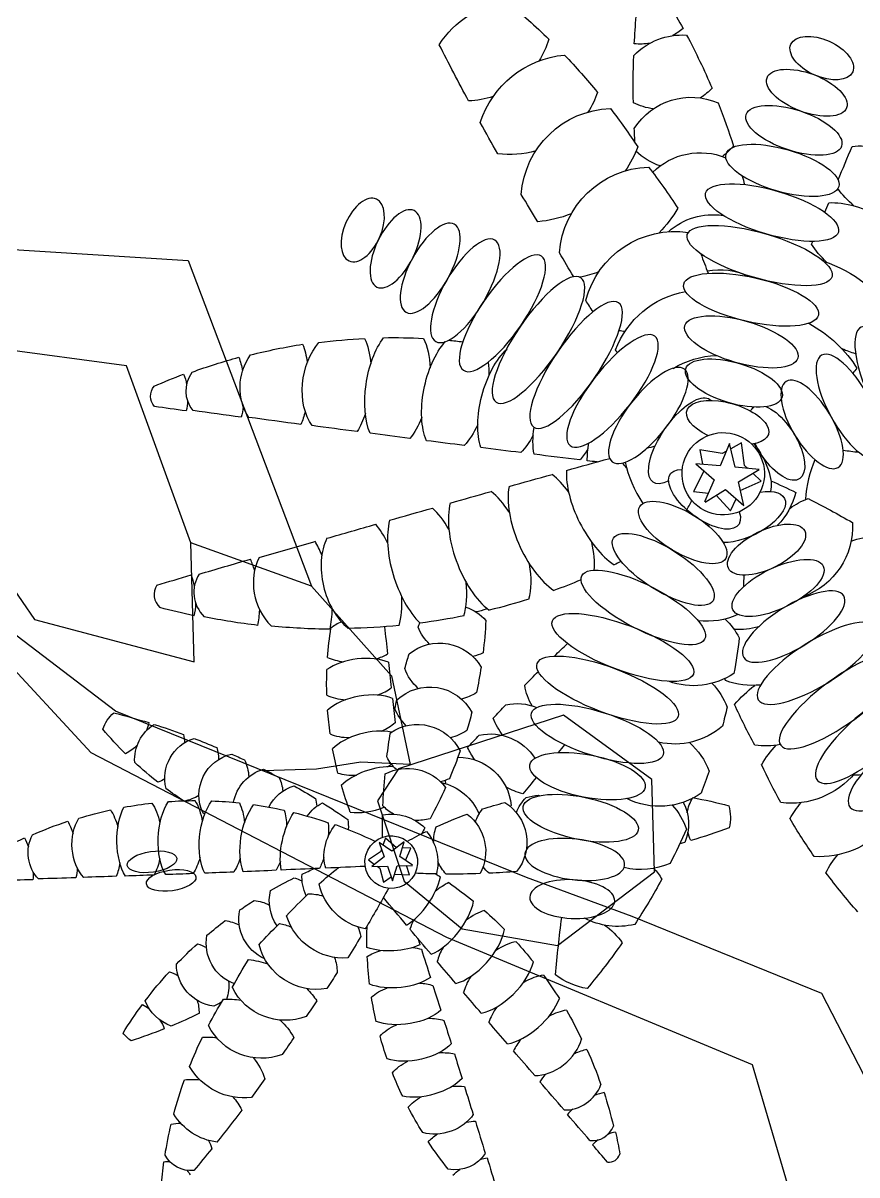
# Model space of a CAD drawing. Header units: millimetres. Extents: x -343543 to 400519, y -115663 to 104219.
# Drawn here: x -239427.7 to -239074.8, y 862.8 to 1350.8 of the extents above; entities that cross this region are included whole.
import ezdxf

# ---------------------------------------------------------------- set-up
doc = ezdxf.new("R2010")
doc.units = ezdxf.units.MM
doc.layers.get('0').update_dxf_attribs({"color": 231, "lineweight": 0})
doc.layers.add('A-PATT', color=252, linetype='Continuous', lineweight=9)
doc.layers.add('A-SYMBOLS', color=10, linetype='Continuous', lineweight=13)
doc.layers.add('XREF MAT BANG NOI THAT$0$FF-Plants', color=8, linetype='Continuous')

# ---------------------------------------------------------------- blocks, each defined once
blk = doc.blocks.new('XREF MAT BANG NOI THAT$0$YLD.Studio-03-186')
at = {"layer": 'XREF MAT BANG NOI THAT$0$FF-Plants', "color": 8}
for p, q in [((-35.99, 394.04), (62.39, 387.82)), ((62.39, 387.82), (114.56, 249.86)), ((36.17, 343.21), (-27.36, 351.8)), ((63.46, 268.22), (36.17, 343.21)), ((-65.55, 326.74), (-2.66, 235.77)), ((21.24, 179.31), (-68.72, 276.57)), ((64.85, 217.77), (63.46, 268.22)), ((114.56, 249.86), (63.46, 268.22)), ((114.56, 249.86), (148.37, 211.86)), ((31.5, 196.98), (-33.98, 246.9)), ((-2.66, 235.77), (64.85, 217.77)), ((148.37, 211.86), (156.28, 174.3)), ((205.52, 126.46), (31.5, 196.98)), ((221.27, 195.27), (151.4, 172.55)), ((258.62, 168.03), (221.27, 195.27)), ((171.89, 101.11), (21.24, 179.31)), ((116.68, 172.32), (94.01, 171.69)), ((135.39, 175.25), (116.68, 172.32)), ((156.28, 174.3), (135.39, 175.25)), ((151.4, 172.55), (142.54, 158.89)), ((259.7, 128.86), (258.62, 168.03)), ((142.54, 158.89), (153.77, 124.89)), ((218.66, 97.69), (259.7, 128.86)), ((153.77, 124.89), (178.25, 104.69)), ((250.24, 109.9), (205.52, 126.46)), ((330.55, 77.35), (250.24, 109.9)), ((178.25, 104.69), (218.66, 97.69)), ((301.19, 47.16), (171.89, 101.11)), ((355.02, 30.02), (330.55, 77.35)), ((331.31, -55.48), (301.19, 47.16))]:
    blk.add_line(p, q, dxfattribs=at)
blk = doc.blocks.new('XREF MAT BANG NOI THAT$0$YLD.Studio-03-28')
at = {"layer": 'XREF MAT BANG NOI THAT$0$FF-Plants', "color": 8}
for p, q in [((-30.1, 213.92), (-32.2, 220.17)), ((-32.2, 220.17), (-26.83, 216.35)), ((-29.06, 218.92), (-24.42, 222.98)), ((-26.83, 216.35), (-21.54, 220.27)), ((-24.42, 222.98), (-23, 219.19)), ((-21.54, 220.27), (-23.52, 213.99)), ((-35.01, 218.66), (-31.74, 218.8)), ((-32.59, 213), (-35.01, 218.66)), ((-30.36, 218.86), (-29.06, 218.92)), ((-22.39, 217.56), (-22.33, 217.39)), ((-22.33, 217.39), (-17.04, 214.24)), ((-35.39, 210), (-30.1, 213.92)), ((-28.81, 210.07), (-35.39, 210)), ((-34.16, 207.04), (-33.37, 210.02)), ((-32.89, 211.86), (-32.59, 213)), ((-26.71, 203.82), (-28.81, 210.07)), ((-24.74, 210.11), (-26.71, 203.82)), ((-18.26, 210.09), (-24.74, 210.11)), ((-23.52, 213.99), (-18.15, 210.17)), ((-21.79, 210.1), (-22.86, 204.47)), ((-17.04, 214.24), (-20.26, 211.67)), ((-28.05, 207.8), (-34.16, 207.04)), ((-22.86, 204.47), (-25.89, 206.42)), ((-9.06, 2.82), (-8.03, 12.37)), ((-8.03, 12.37), (-2.3, 9.48)), ((-3.47, 3.35), (-1.55, 13.44)), ((-1.36, 13.34), (2.83, 4.15)), ((0.92, 8.33), (9.61, 10.47)), ((9.61, 10.47), (8.81, 4.91)), ((2.83, 4.15), (13.02, 5.44)), ((13.02, 5.44), (5.54, -1.6)), ((-15.62, -3.78), (-11.18, 0.69)), ((-13.66, 2.06), (-3.47, 3.35)), ((-4.66, -2.89), (-13.66, 2.06)), ((-9.27, 2.61), (-9.06, 2.82)), ((8.25, 0.95), (13.32, -7.22)), ((-6.85, -7.71), (-15.62, -3.78)), ((-6.58, -12.98), (-4.66, -2.89)), ((5.54, -1.6), (9.92, -10.89)), ((-5.92, -9.53), (-6.85, -7.71)), ((0.91, -5.95), (-6.58, -12.98)), ((3.84, -8.87), (-2.6, -15.99)), ((9.92, -10.89), (0.91, -5.95)), ((5.65, -8.55), (3.84, -8.87)), ((13.32, -7.22), (8.57, -8.04)), ((-2.6, -15.99), (-4.94, -11.44))]:
    blk.add_line(p, q, dxfattribs=at)
for centre, major_axis, ratio, start_param, end_param in [((126.93, 295.28), (154.05, 93.06), 1, 2.093129, 2.150944), ((-30.78, 359.39), (11.92, 3.92), 1, 0.563286, 1.731811), ((-28.13, 380.65), (7.38, 7.38), 1, 3.163446, 3.394357), ((-28.13, 380.65), (7.38, 7.38), 1, 4.211477, 4.434646), ((126.93, 295.28), (179.26, 16.06), 1, 2.620889, 2.695191), ((-720.71, 297.44), (-27.98, 701.02), 1, -1.525383, -1.508416), ((-32.66, 330.92), (24.34, 7.22), 1, 0.822084, 1.709786), ((-31.22, 367.37), (9.85, 9.85), 1, 3.076455, 3.363905), ((-31.22, 367.37), (9.85, 9.85), 1, 4.411154, 4.681391), ((126.93, 295.28), (161.17, 80.1), 1, 2.34786, 2.432422), ((-720.71, 297.44), (216.65, 667.29), 1, -1.201138, -1.176629), ((97.05, 330.83), (176.44, 17.96), 1, 3.00218, 3.084607), ((-74.88, 320.05), (12.94, 12.94), 1, 0.82062, 1.078808), ((-251.37, 199.89), (-213.13, 68.28), 1, 4.051837, 4.11859), ((-37.22, 309.64), (25.59, 7.36), 1, 0.581757, 1.74589), ((-31.83, 357.06), (23.56, 1.4), 1, 3.924663, 4.201909), ((126.93, 295.28), (107.29, 144.5), 1, 1.995112, 2.070246), ((-31.83, 357.06), (22.43, 7.35), 1, 4.620625, 4.910204), ((-720.71, 297.44), (-15.94, 701.4), 1, -1.561174, -1.547304), ((-77.5, 341.06), (12.94, 12.94), 1, 3.782735, 3.970709), ((-69.5, 305.96), (17.74, 4.46), 1, 1.070558, 1.93711), ((-77.5, 341.06), (12.94, 12.94), 1, 4.331164, 4.559334), ((-251.37, 199.89), (198.1, 104.13), 1, 0.044622, 0.102098), ((97.05, 330.83), (174.08, 33.9), 1, 3.005163, 3.095157), ((-39.65, 292.82), (24.2, 6.68), 1, 0.349234, 1.81552), ((-35.33, 339.62), (17.75, 17.75), 1, 3.237126, 3.475194), ((-35.33, 339.62), (24.87, 3.43), 1, -1.440259, -1.02539), ((-3804.47, -4821.9), (-5351.81, 3318.39), 1, 4.647902, 4.650212), ((-73.48, 322.67), (12.94, 12.94), 1, 4.614517, 4.925034), ((126.93, 295.28), (127.26, 127.26), 1, 2.248166, 2.319436), ((-62.76, 290.25), (17.63, 4.89), 1, 0.843157, 2.259346), ((111.07, 162.3), (-108.1, 108.1), 1, -0.487515, -0.393227), ((64.36, 297.58), (-7.76, 9.92), 0.800189, 3.860592, 5.342894), ((78.73, 305.04), (-7.5, 12.73), 0.490947, 0.941091, 1.224771), ((-16.24, 381.09), (-165.27, 39.2), 1, 0.696456, 0.783287), ((-146.73, 290.5), (8.37, 11.22), 0.800189, 0.718999, 2.201301), ((-158.94, 303.71), (11.45, 11.76), 0.490947, -1.242361, -1.031338), ((-3803.62, -4822.84), (-5285.14, 3423.57), 1, 4.664988, 4.667502), ((-73.48, 322.67), (12.94, 12.94), 1, 3.653835, 3.878467), ((-251.37, 199.89), (-106.67, 196.75), 1, 4.695684, 4.712949), ((-720.71, 297.44), (4.17, 701.56), 1, -1.563026, -1.550692), ((64.36, 297.58), (-9.68, 14.44), 0.490947, 0.847911, 1.176828), ((-3507.5, 4685.01), (-3612.43, 4366.89), 1, 3.135264, 3.137574), ((97.05, 330.83), (-24.91, 175.59), 1, 1.600203, 1.670446), ((-69.5, 305.96), (18.03, 3.11), 1, -0.858259, -0.431968), ((-33.47, 327.58), (-31.96, 4.13), 1, 1.051212, 1.280295), ((-40.21, 273.86), (24.18, 6.74), 1, 0.34663, 1.812916), ((-33.47, 327.58), (30.91, 9.1), 1, 4.595233, 4.887164), ((110.16, 161.69), (-108.1, 108.1), 1, -0.371224, -0.289813), ((49.87, 288.97), (-9.31, 11.6), 0.671515, 3.780069, 5.510321), ((-158.94, 303.71), (11.45, 11.76), 0.490947, 4.082683, 4.366363), ((-146.73, 290.5), (12.65, 14.6), 0.490947, -1.176481, -0.937354), ((-57.01, 276.13), (17.51, 5.3), 1, 1.041301, 2.442574), ((126.37, 276.32), (160.28, 81.86), 1, 2.561375, 2.637785), ((110.16, 161.69), (140.84, 59.44), 1, 1.700812, 1.771763), ((36.77, 280.2), (-11.29, 13.22), 0.490947, 3.820292, 5.530953), ((49.87, 288.97), (-10.5, 13.85), 0.490947, 0.705769, 1.183947), ((-3508.52, 4684.49), (-3637.95, 4345.65), 1, 3.126715, 3.12923), ((78.73, 305.04), (-7.5, 12.73), 0.490947, 1.899231, 2.110255), ((-15.39, 380.15), (163.44, 46.24), 1, 3.430249, 3.524537), ((-133.26, 277.48), (9.71, 13.37), 0.671515, 0.638476, 2.368728), ((-3802.7, -4823.64), (3748.2, 5060.09), 1, 0.012815, 0.015), ((-69.5, 305.96), (12.94, 12.94), 1, 3.610658, 3.836879), ((-721.27, 278.48), (6.11, 701.55), 1, -1.559332, -1.54792), ((-133.26, 277.48), (11.78, 15.31), 0.490947, -1.152148, -0.795463), ((97.05, 330.83), (-125.41, 125.41), 1, 1.0565, 1.112329), ((-36.53, 255.61), (24.13, 6.93), 1, 0.525946, 2.02247), ((110.16, 161.69), (-135.48, 70.83), 1, -0.447445, -0.381296), ((24.2, 270.68), (-12.04, 12.54), 0.490947, 3.745574, 5.607066), ((36.77, 280.2), (-11.29, 13.22), 0.490947, 0.612122, 1.183947), ((-3509.43, 4683.88), (4426, 3539.76), 1, -1.56581, -1.563625), ((64.36, 297.58), (-9.68, 14.44), 0.490947, 1.965112, 2.204238), ((-146.73, 290.5), (12.65, 14.6), 0.490947, 3.989504, 4.318421), ((-120.03, 266.01), (10.87, 15.97), 0.490947, 0.678699, 2.38936), ((-110.5, 270.5), (-7.85, 7.1), 0.416275, 3.141593, 9.424778), ((-3802.7, -4823.64), (3746.64, 5061.25), 1, 0.009963, 0.011888), ((-99.39, 272.52), (-7.85, 7.1), 0.416275, 3.141593, 9.424778), ((-51.24, 259.94), (17.6, 4.98), 1, 1.11615, 2.491989), ((-34.83, 318.83), (38.3, 15.42), 1, 3.860214, 4.06393), ((-34.83, 318.83), (39.33, 12.58), 1, 4.615045, 4.778236), ((49.87, 288.97), (-10.5, 13.85), 0.490947, 1.989445, 2.346129), ((-120.03, 266.01), (10.87, 15.97), 0.490947, -1.152148, -0.707001), ((-62.76, 290.25), (18.23, 1.57), 1, 4.16472, 4.507719), ((125, 298.86), (169.97, 59.18), 1, 2.943454, 3.012207), ((-720.63, 285.06), (47.67, 699.96), 1, -1.530529, -1.51896), ((110.16, 161.69), (122.85, 90.99), 1, 1.683103, 1.75189), ((12.21, 260.44), (-12.75, 11.82), 0.490947, 3.756496, 5.600887), ((24.2, 270.68), (-12.04, 12.54), 0.490947, 0.587277, 1.183947), ((-3509.43, 4683.88), (-3727.07, 4269.46), 1, 3.100959, 3.102883), ((-14.47, 379.35), (-167.56, 27.83), 1, 0.84524, 0.926651), ((-106.15, 255.33), (9.92, 16.57), 0.490947, 0.603982, 2.465473), ((-3802.7, -4823.64), (-5699.58, 2677.37), 1, 4.521646, 4.52347), ((36.77, 280.2), (-11.29, 13.22), 0.490947, 1.989445, 2.434591), ((-133.26, 277.48), (11.78, 15.31), 0.490947, 3.847362, 4.32554), ((-106.15, 255.33), (9.92, 16.57), 0.490947, -1.152148, -0.692206), ((97.05, 330.83), (165.49, 63.78), 1, 3.144178, 3.184993), ((-34.53, 238.25), (24.11, 6.98), 1, 0.623023, 1.976347), ((-39.57, 280.44), (17.75, 17.75), 1, 4.607864, 4.865684), ((12.21, 260.44), (-12.75, 11.82), 0.490947, 0.644013, 1.183947), ((-3509.43, 4683.88), (4624.03, 3276.85), 1, -1.51289, -1.511066), ((1733.93, -5818.97), (6080.08, 1638.94), 1, 1.568463, 1.570774), ((1735.19, -5818.21), (6085.55, 1618.54), 1, 1.570168, 1.571709), ((-91.67, 245.47), (8.94, 17.12), 0.490947, 0.614903, 2.459294), ((-3802.7, -4823.64), (-5360.71, 3303.99), 1, 4.632097, 4.634029), ((-57.01, 276.13), (12.94, 12.94), 1, 3.443401, 3.816748), ((-44.88, 246.33), (17.75, 4.44), 1, 1.692739, 2.549569), ((-41.03, 285.06), (17.75, 17.75), 1, 3.51061, 3.720912), ((110.16, 161.69), (137.81, 66.16), 1, 1.97756, 2.055063), ((0.84, 249.53), (-13.41, 11.06), 0.490947, 3.843286, 5.522008), ((24.2, 270.68), (-12.04, 12.54), 0.490947, 1.989445, 2.449387), ((1732.81, -5819.56), (6080.13, 1638.78), 1, 1.570977, 1.573492), ((-0.63, 379.26), (142.85, 91.9), 1, -1.384301, -1.327735), ((-14.47, 379.35), (-155.63, 68.05), 1, 1.208042, 1.278992), ((-120.03, 266.01), (10.87, 15.97), 0.490947, 3.753714, 4.32554), ((-91.67, 245.47), (8.94, 17.12), 0.490947, -1.152148, -0.763559), ((127.6, 283.85), (176.15, 36.91), 1, 3.081133, 3.153915), ((-720.04, 286.02), (-701.55, 6.28), 1, 3.0954, 3.110587), ((-3509.43, 4683.88), (4666.78, 3215.67), 1, -1.502458, -1.500526), ((1731.66, -5819.98), (-1615.59, 6086.33), 1, 0.006845, 0.00903), ((-1.9, 378.5), (-165.87, 36.57), 1, 2.451966, 2.538798), ((-76.64, 236.47), (7.93, 17.61), 0.490947, 0.701694, 2.380415), ((-3802.7, -4823.64), (-5126.91, 3656.28), 1, 4.696406, 4.698617), ((97.05, 330.83), (166.05, 62.3), 1, 3.239772, 3.303996), ((110.16, 161.69), (152.65, 8.26), 1, 2.473403, 2.533368), ((-9.89, 237.97), (-14.03, 10.26), 0.490947, 3.98658, 5.391529), ((0.84, 249.53), (-13.41, 11.06), 0.490947, 0.772729, 1.183947), ((12.21, 260.44), (-12.75, 11.82), 0.490947, 1.989445, 2.378033), ((1731.66, -5819.98), (-1657.99, 6074.92), 1, 0.002676, 0.0046), ((-14.47, 379.35), (138.98, 97.66), 1, 3.437173, 3.503321), ((-106.15, 255.33), (9.92, 16.57), 0.490947, 3.728869, 4.32554), ((-76.64, 236.47), (7.93, 17.61), 0.490947, -1.152148, -0.911655), ((-39.12, 230.15), (17.91, 3.74), 1, 1.89308, 2.40635), ((-35.43, 264.12), (-23.07, 1.39), 1, 1.051839, 1.328745), ((-29.43, 220.51), (24.16, 6.83), 1, 0.898919, 2.050573), ((-35.43, 264.12), (-16.34, 16.34), 1, 2.931778, 3.115115), ((-3509.43, 4683.88), (-3616.54, 4363.48), 1, 3.118357, 3.120569), ((1731.66, -5819.98), (-1740.97, 6051.66), 1, -0.008287, -0.006463), ((-125.98, 228.84), (17.08, 4.94), 1, 2.204083, 3.274454), ((-114.8, 77.71), (161.68, 27.08), 1, 1.480864, 1.559591), ((-111.01, 228.25), (17.08, 4.93), 1, 2.024853, 3.533691), ((-141.91, 231.11), (12.57, 12.57), 1, 5.915152, 6.098959), ((-114.8, 77.71), (-163.94, 0.05), 1, 4.705661, 4.762338), ((-125.98, 228.84), (-12.57, 12.57), 1, 4.344355, 4.730658), ((-95.08, 225.98), (17.1, 4.88), 1, 1.825605, 3.619336), ((-114.8, 77.71), (-163.91, 2.86), 0.999998, 4.659635, 4.664546), ((-61.12, 228.36), (6.89, 18.04), 0.490947, 0.844988, 2.249936), ((-3802.7, -4823.64), (3939.99, 4912.23), 1, 0.037597, 0.040172), ((-51.24, 259.94), (12.94, 12.94), 1, 3.621671, 3.816748), ((97.05, 330.83), (-101.46, 145.46), 1, 1.503452, 1.53593), ((-720.04, 286.02), (616.83, 334.27), 1, -0.585206, -0.557024), ((1731.66, -5819.98), (6068.37, 1681.78), 1, 1.574905, 1.576837), ((-3.02, 377.92), (155.04, 69.38), 1, -1.435677, -1.341389), ((-141.91, 231.11), (17.04, 5.05), 1, 2.602097, 3.077178), ((-114.8, 77.71), (158.16, 43.13), 1, 1.492263, 1.578396), ((-160.74, 229.8), (12.57, 12.57), 1, 5.680202, 6.026293), ((-14.47, 379.35), (-169.58, 9.68), 1, 1.073324, 1.14211), ((-91.67, 245.47), (8.94, 17.12), 0.490947, 3.785606, 4.32554), ((127.6, 283.85), (-65.98, 167.44), 1, 1.44855, 1.508293), ((1731.66, -5819.98), (6040.95, 1777.78), 1, 1.561619, 1.56383), ((-3509.43, 4683.88), (4456.75, 3501), 0.999996, -1.568653, -1.568182), ((0.84, 249.53), (-13.41, 11.06), 0.490947, 1.989445, 2.229937), ((-79.67, 223.11), (17.07, 4.96), 1, 2.442404, 3.561484), ((-44.34, 218.17), (2.86, 15.19), 0.674119, 0.619056, 1.96912), ((-61.12, 228.36), (6.89, 18.04), 0.490947, -1.382632, -1.117508), ((-3801.92, -4824.15), (-5247.07, 3481.64), 1, 4.656891, 4.659536), ((1731.66, -5819.98), (-1741.86, 6051.4), 1, -0.000673, 0.001759), ((-4.16, 377.5), (162.71, 48.75), 1, -1.409424, -1.328013), ((-55.75, 518.68), (-309.33, 1.14), 1, 1.233335, 1.283195), ((-160.74, 229.8), (12.57, 12.57), 1, 5.066836, 5.260238), ((-14.47, 379.35), (161.01, 54.1), 1, 3.938294, 4.015798), ((-76.64, 236.47), (7.93, 17.61), 0.490947, 3.914322, 4.32554), ((-26.44, 214.07), (10.66, 3.34), 1, 2.51498, 8.798165), ((-55.75, 518.68), (304.85, 52.5), 1, 4.258408, 4.300752), ((-141.91, 231.11), (12.57, 12.57), 1, 4.691759, 4.895835), ((-64.79, 221.43), (17.1, 4.87), 1, 2.737371, 3.549404), ((-14.47, 379.35), (168.73, 19.57), 1, 4.249273, 4.338395), ((-61.12, 228.36), (6.89, 18.04), 0.490947, 4.093897, 4.421075), ((-4.16, 377.5), (166.05, 35.75), 1, -1.435097, -1.364146), ((-55.75, 518.68), (218.73, 218.73), 1, 3.701511, 3.734949), ((-125.98, 228.84), (-12.57, 12.57), 1, 3.037108, 3.325039), ((-111.01, 228.25), (17.18, 4.57), 1, -1.309181, -0.889153), ((-95.08, 225.98), (12.57, 12.57), 1, 4.474951, 4.815659), ((-49.05, 218.03), (12.57, 12.57), 1, 2.371043, 2.858653), ((-4.16, 377.5), (164.77, 41.25), 1, 4.707412, 4.773561), ((526.07, -46.66), (-534.41, 43.59), 1, -0.428061, -0.382463), ((59.69, 184.07), (29.02, 10.35), 1, 0.808688, 1.28377), ((-55.75, 518.68), (86.22, 297.08), 1, 3.254285, 3.273493), ((-55.75, 518.68), (-309.08, 12.59), 1, 1.49001, 1.514148), ((-55.75, 518.68), (72.56, 300.7), 1, 3.304557, 3.338343), ((-79.67, 223.11), (12.57, 12.57), 1, 4.633718, 4.82376), ((-13.69, 378.84), (130.31, 108.96), 1, 3.770987, 3.877921), ((-64.79, 221.43), (12.57, 12.57), 1, 4.751811, 4.987715), ((-194.26, -81.14), (-340.97, 43.28), 1, 4.265182, 4.291331), ((-4.16, 377.5), (164.53, 42.22), 1, 4.590669, 4.659456), ((-210.33, 182.27), (274.76, 72.47), 1, -0.238473, -0.152339), ((-55.75, 518.68), (303.42, 60.18), 1, 4.487866, 4.529554), ((35.51, 81.27), (131.95, 77.19), 1, 1.656346, 1.73385), ((168.91, 65.58), (175.84, 175.84), 1, 1.749512, 1.787497), ((-26.44, 214.07), (18.86, 5.87), 1, 4.670835, 5.646892), ((0.15, 186.04), (18.66, 6.47), 1, 1.463413, 1.78637), ((-4.16, 377.5), (-169.25, 14.4), 1, 1.633457, 1.647085), ((-194.26, -81.14), (332.46, 87.19), 1, 0.686963, 0.72865), ((-4.16, 377.5), (163.33, 46.63), 1, 4.450499, 4.528003), ((136.04, 286.66), (163.45, 80.39), 1, 3.162192, 3.211903), ((35.51, 81.27), (122.26, 91.78), 1, 1.654961, 1.723748), ((168.91, 65.58), (-248.62, 4.92), 1, -0.533723, -0.478886), ((-38.49, 176.4), (19.76, 4.77), 1, 1.257993, 1.538395), ((-26.44, 214.07), (19.57, 5.52), 1, 3.665974, 4.623303), ((-219.23, 208.35), (-2.52, 197.04), 1, 4.62716, 4.640944), ((0.15, 186.04), (19.73, 0.93), 1, 2.492605, 2.840702), ((-12.17, 199.02), (19.05, 5.22), 1, 4.498677, 5.919621), ((45.87, 184.29), (-15.39, 9.32), 0.456009, 4.712389, 10.995574), ((-38.49, 176.4), (14.37, 14.37), 1, 6.20659, 6.525099), ((136.04, 286.66), (161.48, 84.28), 1, 3.213448, 3.290852), ((12.76, 175.19), (13.97, 13.97), 1, 0.893491, 1.083533), ((-194.26, -81.14), (330.16, 95.54), 1, 0.616686, 0.650472), ((-219.23, 208.35), (194.06, 34.27), 1, -0.344998, -0.269905), ((0.15, 186.04), (19.09, 5.09), 1, 4.409152, 6.108959), ((51.18, 157.5), (29.51, 8.88), 1, 0.454219, 1.166567), ((62.91, 216.62), (29.87, 7.57), 1, 4.47824, 4.82433), ((35.51, 81.27), (-148.48, 36.37), 1, -0.491682, -0.425533), ((-31.6, 194.2), (19.44, 5.96), 1, 3.340978, 4.744634), ((37.36, 169.77), (-18.94, 9.66), 0.405439, 4.712389, 10.995574), ((-252.68, -71.77), (187.37, 187.37), 1, 0.403099, 0.459664), ((168.91, 65.58), (175.84, 175.84), 1, 1.886405, 1.928292), ((-43.03, 160.33), (19.47, 5.84), 1, 1.450716, 1.781814), ((-19.36, 195.28), (21.85, 5.76), 1, 4.079193, 5.036001), ((12.76, 175.19), (13.97, 13.97), 1, 2.10285, 2.425749), ((526.07, -46.66), (138.11, 518.1), 0.999988, 1.397662, 1.398225), ((-210.33, 182.27), (225.55, 172.84), 1, -0.746111, -0.667384), ((7404.17, 6422.59), (-6352.26, 7493.3), 1, 1.55729, 1.558831), ((-250.78, -73.07), (261.79, 41), 1, 0.939147, 1.025978), ((-219.23, 208.35), (83.86, 178.33), 1, -1.386044, -1.32182), ((-43.03, 160.33), (14.37, 14.37), 1, 6.051325, 6.246402), ((-9.04, 158.46), (15.97, 15.97), 1, 1.62073, 1.685999), ((136.04, 286.66), (-147, 107.56), 1, 1.299788, 1.35347), ((35.51, 81.27), (126.64, 85.63), 1, 1.922607, 1.993558), ((-38.49, 176.4), (19.63, 5.27), 1, 3.264132, 4.962173), ((-152.83, 119.29), (-39.14, 157.18), 0.999998, -1.523468, -1.519833), ((29.73, 153.87), (-23, 9.44), 0.362784, 4.712389, 10.995574), ((25.1, 162.9), (13.97, 13.97), 1, 2.141547, 2.531114), ((-4398.2, 3808.72), (-4372.42, 3605.73), 1, 3.130858, 3.132682), ((-49.93, 142.53), (20.08, 3.19), 1, 1.584425, 2.014209), ((-15.18, 180.12), (21.78, 6), 1, 3.848498, 5.329427), ((7406.07, 6421.3), (7719.22, 6075.73), 1, 3.166088, 3.168398), ((-249.22, -74.28), (240.39, 111.48), 1, 0.552036, 0.646324), ((35.51, 81.27), (152.83, 3.55), 1, 2.59867, 2.680081), ((168.91, 65.58), (-235.52, 79.79), 1, -0.059773, -0.044377), ((-49.93, 142.53), (19.63, 5.28), 1, 0.11264, 0.485987), ((-7.94, 123.66), (26.28, 26.28), 1, 1.152024, 1.315215), ((-7.94, 123.66), (35.75, 10.14), 1, 0.979264, 1.182981), ((-157.18, 139.15), (114.54, 114.54), 1, 5.565279, 5.620627), ((136.04, 286.66), (128.8, 128.8), 1, 3.129157, 3.158314), ((45.83, 132.09), (29.23, 9.76), 1, 0.24432, 0.891093), ((-4398.2, 3808.72), (3709.3, 4284.92), 1, -1.56033, -1.558406), ((-43.03, 160.33), (19.7, 5.03), 1, 3.119432, 4.947597), ((596.91, 254.59), (622.34, 106.69), 1, 3.129017, 3.14043), ((22.16, 137.48), (-22.9, 9.68), 0.362784, 4.712389, 10.995574), ((12.76, 175.19), (-13.97, 13.97), 1, 2.186059, 2.216859), ((59.69, 184.07), (-21.79, 21.79), 1, 2.605271, 2.789078), ((-55.34, 126.48), (19.56, 5.55), 1, 1.427415, 1.933279), ((-219.23, 208.35), (102.72, 168.17), 1, -1.36396, -1.323145), ((-9.38, 164.4), (21.7, 6.3), 1, 3.632054, 4.833195), ((-210.33, 182.27), (284.07, 6.79), 1, -0.199224, -0.142547), ((-247.88, -75.62), (-253.08, 78.52), 1, 4.325258, 4.406669), ((-4398.2, 3808.72), (-4350.72, 3631.89), 1, 3.131468, 3.133513), ((168.91, 65.58), (247.86, 20.07), 1, 2.745054, 2.77094), ((-7.93, 115.69), (27.09, 10.34), 1, 1.529921, 1.821852), ((7407.63, 6420.08), (8439.57, 5027.37), 1, 3.298149, 3.300663), ((-49.93, 142.53), (19.47, 5.84), 1, 3.143861, 4.874981), ((-55.34, 126.48), (18.96, 7.33), 1, 0.02821, 0.371208), ((599.04, 237.65), (446.48, 446.48), 1, 2.51248, 2.524814), ((52.57, 141.4), (18.84, 5.94), 1, -1.380608, -0.489438), ((-193.37, -80.66), (272.7, 209.21), 0.999999, 0.034329, 0.040727), ((-219.23, 208.35), (-196.25, 17.86), 1, 2.791531, 2.84736), ((15.6, 120.29), (-28.08, 8.27), 0.32034, 4.712389, 10.995574), ((-155.05, 122.21), (-53.34, 152.94), 1, 4.436484, 4.462597), ((37.32, 105.52), (29.5, 8.92), 1, 0.070833, 1.148318), ((51.18, 157.5), (29.65, 8.4), 1, 4.685359, 5.071661), ((83.87, 118.76), (13.97, 13.97), 1, 1.326609, 1.520011), ((-193.37, -80.66), (302.02, 164.06), 1, 0.133382, 0.183242), ((-61.07, 108.37), (19.97, 3.81), 1, 1.553919, 1.98021), ((-7.25, 147.46), (22.08, 4.8), 1, 3.700579, 4.290899), ((168.91, 65.58), (-241.25, 60.29), 1, 0.002879, 0.010825), ((-247.88, -75.62), (-252.5, 80.36), 1, 4.227807, 4.298758), ((-61.07, 108.37), (14.37, 14.37), 1, 6.040312, 6.266533), ((-4.62, 105.25), (21.36, 7.37), 1, 1.660238, 2.075107), ((83.87, 118.76), (19.39, 3.79), 1, 2.53236, 2.87845), ((65.77, 129.34), (19.56, 2.78), 1, -0.991297, -0.516216), ((-219.23, 208.35), (-195.85, 21.8), 1, 2.710852, 2.781096), ((599.04, 237.65), (-118.6, 620.18), 1, 1.568655, 1.58163), ((136.93, 287.13), (180.4, 25.21), 1, 4.162602, 4.248736), ((212.26, -123.41), (243.25, 68.4), 1, 1.548958, 1.633521), ((7408.97, 6418.74), (7972.1, 5739.9), 1, 3.214224, 3.216408), ((8.86, 102.44), (-31.05, 7.29), 0.300118, 4.712389, 10.995574), ((-210.33, 182.27), (200.93, 200.93), 1, 5.229534, 5.264231), ((161.54, 110.34), (32.81, 4.67), 1, 2.856985, 3.134232), ((-214.12, 102.47), (-7.06, 4.74), 0.874189, -0.631907, 0.605204), ((-4076.43, -7844.51), (-8058.88, 3635.95), 1, 4.682984, 4.684525), ((27.94, 80.03), (29.81, 7.8), 1, 0.004255, 0.944321), ((212.26, -123.41), (-178.67, 178.67), 1, -0.414961, -0.339827), ((101.85, 79.89), (36.02, 10.01), 1, -0.133882, 0.768981), ((-20.7, 230.29), (-231.06, 59.01), 1, 0.81374, 0.870305), ((-214.12, 102.47), (8.43, 12.11), 0.490947, -1.435337, -1.122828), ((-55.34, 126.48), (19.81, 4.54), 1, 4.229445, 4.734078), ((-69.85, 91.43), (14.37, 14.37), 1, 6.083489, 6.308121), ((-219.23, 208.35), (-162.14, 111.99), 0.999993, 3.177662, 3.179972), ((599.04, 237.65), (-135.55, 616.7), 1, 1.569186, 1.581315), ((45.83, 132.09), (29.57, 8.66), 1, 4.562886, 5.044669), ((138.4, 100.91), (24.92, 24.92), 1, 2.251134, 2.489202), ((-199.1, 89.05), (-3.96, 13.04), 0.959793, -0.027203, 1.298202), ((-4074.9, -7845.89), (4068.89, 7849.19), 1, 0.022593, 0.024903), ((-247.88, -75.62), (-247.49, 94.68), 1, 4.177625, 4.243774), ((212.26, -123.41), (237.46, 86.4), 1, 1.698623, 1.769893), ((80.27, 69.71), (33.9, 9.65), 1, -0.177157, 0.821616), ((-214.12, 102.47), (8.43, 12.11), 0.490947, 4.036545, 4.390012), ((-199.1, 89.05), (13.17, 18.92), 0.490947, -1.242361, -1.031338), ((7408.97, 6418.74), (7565.69, 6265.88), 1, 3.149351, 3.151275), ((4.15, 83.88), (-31.05, 7.29), 0.300118, 4.712389, 10.995574), ((-19.16, 228.9), (226.43, 74.85), 1, 3.449787, 3.536618), ((-179.16, 73.54), (9.02, 17.45), 0.800189, 0.718999, 2.201301), ((-4073.5, -7847), (4073.7, 7846.7), 1, 0.020515, 0.023029), ((-210.33, 182.27), (135.08, 249.99), 1, -1.44289, -1.413733), ((125.75, 89.41), (31.99, 31.99), 1, 2.292971, 2.522054), ((129.01, 62.6), (-7.23, 23.79), 0.362784, 1.570796326542845, 7.853981633722432), ((20.76, 55.09), (29.64, 8.42), 1, 0.111098, 1.050224), ((189.63, -137.44), (232.66, 98.59), 1, 1.646774, 1.723184), ((57.64, 55.67), (33.49, 10.99), 1, 0.477208, 0.781672), ((111.64, 56.42), (-7.72, 28.24), 0.32034, 1.570796326843089, 7.853981634022675), ((-157.53, 58.59), (10.38, 20.74), 0.671515, 0.638476, 2.368728), ((-179.16, 73.54), (14.17, 23.12), 0.490947, -1.176481, -0.937354), ((-4072.05, -7847.89), (4291.59, 7729.68), 1, 0.045968, 0.048152), ((-247.88, -75.62), (-225.55, 139.07), 1, 4.276146, 4.322723), ((37.32, 105.52), (29.7, 8.22), 1, 4.657908, 5.047475), ((93.51, 50.97), (-10.8, 30.01), 0.300118, 1.570796326502317, 7.853981633681903), ((-199.1, 89.05), (13.17, 18.92), 0.490947, 4.082683, 4.366363), ((7408.97, 6418.74), (-7814.55, 5952.61), 1, 1.353149, 1.354972), ((1.84, 65.02), (-29.08, 3.35), 0.32034, 4.712389, 10.995574), ((114.45, 84.22), (55.34, 17.26), 1, 2.954557, 3.158273), ((138.4, 100.91), (24.92, 24.92), 1, 3.208423, 3.306613), ((-17.77, 227.8), (219.55, 93.13), 1, 3.468642, 3.56293), ((-136.57, 45.73), (11.39, 24.61), 0.490947, 0.678699, 2.38936), ((-157.53, 58.59), (12.81, 23.9), 0.490947, -1.152148, -0.795463), ((-4072.05, -7847.89), (-8006.89, 3749.05), 1, 4.686888, 4.688812), ((214.95, -118.36), (178.67, 178.67), 1, 1.507122, 1.510757), ((39.13, 37.21), (32.6, 13.39), 1, 0.497671, 0.926523), ((76.05, 43.59), (-11.97, 26.71), 0.32034, 1.570796326202381, 7.853981633381967), ((-210.33, 182.27), (200.93, 200.93), 1, 5.025432, 5.079115), ((-136.57, 45.73), (11.39, 24.61), 0.490947, -1.152148, -0.707001), ((59.21, 36.19), (-10.29, 22.63), 0.362784, 1.570796326205139, 7.853981633384725), ((-179.16, 73.54), (14.17, 23.12), 0.490947, 3.989504, 4.318421), ((-114.89, 34.11), (9.94, 25.23), 0.490947, 0.603982, 2.420377), ((-4072.05, -7847.89), (4131.37, 7816.49), 1, 0.020191, 0.022015), ((7408.97, 6418.74), (7593.47, 6232.18), 1, 3.159148, 3.16108), ((-0.12, 46.92), (-24.85, 0.77), 0.362784, 4.712389, 10.995574), ((-247.88, -75.62), (-132.14, 229.68), 1, 4.701668, 4.714353), ((10.37, 29.18), (29.95, 7.23), 1, 0.306291, 0.866837), ((-114.89, 34.11), (9.94, 25.23), 0.490947, -1.152148, -0.692206), ((27.94, 80.03), (29.51, 8.85), 1, 4.597926, 4.920824), ((20.36, 21.41), (35.04, 3.76), 1, 0.611668, 0.904591), ((-16.31, 226.91), (208.22, 116.26), 1, 3.476887, 3.558298), ((-92.58, 23.77), (8.46, 25.76), 0.490947, 0.614903, 2.459294), ((-4072.05, -7847.89), (-7987.25, 3790.71), 1, 4.686738, 4.688669), ((44.58, 26.29), (-10.69, 18.38), 0.405439, 4.712389, 10.995574), ((-157.53, 58.59), (12.81, 23.9), 0.490947, 3.847362, 4.32554), ((-92.58, 23.77), (8.46, 25.76), 0.490947, -1.152148, -0.763559), ((-69.7, 14.75), (6.95, 26.21), 0.490947, 0.701694, 1.194978), ((-4072.05, -7847.89), (4134.36, 7814.91), 1, 0.014988, 0.0172), ((7408.97, 6418.74), (7542.37, 6293.93), 1, 3.153558, 3.155493), ((-2.03, 29.34), (-21.23, 1.07), 0.405439, 4.712389, 10.995574), ((-16.31, 226.91), (-238.48, 0.16), 1, 0.960407, 1.031357), ((-136.57, 45.73), (11.39, 24.61), 0.490947, 3.753714, 4.32554), ((31.44, 15.55), (-8.97, 15.6), 0.456009, 4.712389, 10.995574), ((-210.33, 182.27), (117.51, 258.72), 1, 4.57275, 4.590231), ((-98.24, -4.21), (-0.17, 31.89), 0.300118, 1.570796327715664, 7.85398163489525), ((-79.1, -4.35), (-0.17, 31.89), 0.300118, 1.570796327681729, 7.853981634861315), ((-60.17, -3.81), (-1.93, 29.21), 0.32034, 1.570796327460503, 7.853981634640089), ((-46.34, 7.07), (5.41, 26.57), 0.490947, 0.844988, 1.162328), ((-69.7, 14.75), (6.95, 26.21), 0.490947, -1.152148, -0.911655), ((-4072.05, -7847.89), (4020.43, 7874.12), 0.999995, -0.000358, 0.000114), ((-135.56, -4.21), (1.64, 24.81), 0.362784, 1.570796328117058, 7.853981635296644), ((-117.19, -5.07), (-0.24, 29.27), 0.32034, 1.570796327763428, 7.853981634943015), ((-114.89, 34.11), (9.94, 25.23), 0.490947, 4.089229, 4.32554), ((-41.75, -3.63), (-1.75, 24.8), 0.362784, 1.570796327655833, 7.853981634835419), ((-24.15, -2.6), (-0.19, 21.26), 0.405439, -0.638013, 3.222605), ((-2.21, 12.53), (17.97, 0.96), 0.456009, -0.597189, 3.712648), ((526.07, -46.66), (-533.78, 50.69), 1, -0.031866, -0.022297), ((16.7, 8.87), (-8.97, 15.6), 0.456009, 0.467456, 0.526537), ((16.7, 8.87), (-8.97, 15.6), 0.456009, 2.146873, 5.563258), ((29.85, 4.77), (30.46, 8.82), 1, -0.925589, 0.347124), ((20.36, 21.41), (-24.92, 24.92), 1, 3.981782, 4.006026), ((-169.96, -2.47), (2.51, 17.82), 0.456009, 1.570796329214219, 7.853981636393805), ((-153.2, -3.84), (1.96, 21.17), 0.405439, 1.570796328573082, 7.853981635752668), ((-16.31, 226.91), (-229.22, 65.8), 1, 1.354724, 1.380164), ((-1.68, -0.85), (16.8, 4.68), 1, 0.976365, 7.25955), ((-185.93, -1.32), (2.52, 14.11), 0.543524, 1.570796329850885, 7.853981637030471), ((7408.97, 6418.74), (7448.64, 6404.58), 0.999996, 3.142396, 3.142759), ((-1.68, -0.85), (30.78, 7.61), 1, -0.583658, -0.076766), ((59.57, 6.58), (31.6, 2.68), 1, 3.411523, 3.691925), ((-16.31, 226.91), (43.89, 234.41), 0.999817, 3.101661, 3.102023), ((-12.27, -19.93), (-17.13, 5.51), 0.456009, -1.202658, 3.956111), ((2.69, -9.62), (16.43, 7.35), 0.456009, 4.469975, 5.881978), ((81.71, 372.75), (125.7, 366.99), 1, 3.303209, 3.333224), ((85.3, 10.6), (29.74, 11), 1, 3.388901, 3.719999), ((9.82, -24.4), (16.43, 7.35), 0.456009, 3.676106, 8.112547), ((81.71, 372.75), (303.3, 241.85), 1, 3.916053, 3.97089), ((-30.7, -28.05), (37.63, 10.85), 1, 2.625319, 3.656142), ((347.71, -1031.03), (-421.87, 1009.88), 1, -0.006631, -0.005322), ((-19.42, -35.27), (-20.27, 6.41), 0.405439, 4.712389, 10.995574), ((349.46, -1031.24), (-463.71, 991.37), 1, -0.028589, -0.02333), ((-87.23, -62.66), (27.69, 27.69), 1, 0.325822, 0.38925), ((-8.86, -9.28), (37.91, 9.83), 1, 3.330519, 3.823619), ((17.85, -39.21), (19.27, 8.99), 0.405439, 1.57079632768765, 7.853981634867236), ((-54.01, -42.19), (37.73, 10.48), 1, 2.536003, 3.99264), ((9.82, -24.4), (16.43, 7.35), 0.456009, 2.859453, 3.117262), ((359.2, -1027.87), (-505.61, 970.67), 1, -0.046419, -0.035711), ((-144.74, -80.92), (62.14, 16.95), 1, 0.376175, 0.503716), ((-26.5, -51.49), (-23.66, 7.62), 0.362784, 4.712389, 10.995574), ((26.92, -54.35), (22.08, 11.43), 0.362784, 1.570796327497962, 7.853981634677549), ((146.28, 173.41), (125.19, 202.98), 1, 3.20818, 3.236102), ((-77.49, -59.29), (37.64, 10.78), 1, 2.340663, 3.806949), ((331.95, -1039.41), (-475.18, 985.92), 1, -0.016941, -0.004606), ((-158.04, -84.69), (48.67, 12.59), 1, 0.346459, 0.63839), ((-104.73, -70.83), (37.6, 10.95), 1, 2.336167, 3.802453), ((-33.09, -68.65), (-27.34, 10.47), 0.32034, 4.712389, 10.995574), ((37, -69.71), (24.92, 15.36), 0.32034, 1.570796327774609, 7.853981634954195), ((331.95, -1039.41), (-534.86, 954.86), 1, -0.047903, -0.034034), ((-173.89, -95.15), (38.14, 8.87), 1, 0.469374, 0.884243), ((-130.17, -78.33), (39.97, 11.33), 1, 2.586623, 3.750756), ((-220.45, 158.67), (243.63, 139.54), 1, -1.489547, -1.458183), ((-243.8, -91.45), (264.26, 19.49), 1, 0.009088, 0.019373), ((331.95, -1039.41), (-902.87, 618.6), 1, -0.48404, -0.459531), ((-200.9, -101.55), (36.26, 6.41), 1, 0.480209, 0.769788), ((-144.74, -80.92), (63.14, 12.72), 1, -0.23803, -0.034314), ((-50.58, -65.86), (27.48, 7.71), 1, 3.119645, 3.993323), ((-40.5, -86.16), (-30.37, 9.73), 0.300118, 4.712389, 10.995574), ((-35.41, -47.99), (27.47, 7.73), 1, 3.664996, 4.302342), ((0.63, -59.31), (30.07, 1.97), 0.490947, 4.416405, 5.391529), ((-0.76, -86.6), (30.13, 0.22), 0.490947, 0.96074, 1.183947), ((-163.3, -85.72), (38.08, 10.86), 1, 2.834025, 3.721727), ((-158.04, -84.69), (49.34, 9.64), 1, -0.410561, -0.181478), ((-189.38, 175.29), (267.12, 86.45), 1, -1.561478, -1.485068), ((-69.77, -84.57), (27.63, 7.13), 1, 3.083987, 4.256555), ((-46.34, -104.18), (-27.9, 8.85), 0.32034, 4.712389, 10.995574), ((-173.89, -95.15), (37.89, 9.89), 1, -0.514776, -0.276708), ((-216.63, 163.75), (274.39, 59.47), 1, -1.461924, -1.390655), ((164.81, -310.51), (246.87, 246.87), 1, 1.695842, 1.713107), ((-103.93, -121.7), (26.46, 10.7), 1, 0.929655, 1.355947), ((-0.76, -86.6), (30.13, 0.22), 0.490947, 4.156103, 5.522008), ((-200.9, -101.55), (36.6, 4.02), 1, -0.407081, -0.129834), ((-86.05, -101.92), (27.29, 8.36), 1, 2.817212, 4.233401), ((9598.21, -2076.1), (2025.09, 9612.52), 0.999996, 1.576143, 1.576274), ((-3.74, -113.76), (-30.09, 1.53), 0.490947, -1.152148, -0.763559), ((-216.63, 163.75), (273.46, 63.61), 1, 4.699825, 4.77496), ((164.81, -310.51), (347.81, 30.31), 1, 2.442768, 2.500244), ((-125.03, -138.22), (28.31, 3.58), 1, 0.992036, 1.302554), ((-52.66, -121.47), (-23.66, 7.62), 0.362784, 4.712389, 10.995574), ((-103.93, -121.7), (27.93, 5.85), 1, -0.092452, 0.13377), ((-247.58, 98.25), (-195.64, 195.64), 1, 3.074822, 3.088233), ((-216.63, 163.75), (248.92, 129.86), 1, 4.329382, 4.413944), ((9598.21, -2076.1), (1960.63, 9625.89), 0.999995, 1.570929, 1.571374), ((-247.58, 98.25), (258.06, 99.76), 1, -1.338969, -1.268726), ((-3.74, -113.76), (-30.09, 1.53), 0.490947, 0.614903, 2.459294), ((-103.93, -121.7), (27.45, 7.81), 1, 3.041096, 3.907647), ((-8.3, -140.7), (-29.95, 3.28), 0.490947, -1.152148, -0.762871), ((164.81, -310.51), (335.81, 95.52), 1, 2.324239, 2.390992), ((-148.49, -155.88), (20.18, 20.18), 1, 0.049122, 0.277291), ((-125.03, -138.22), (27.47, 7.75), 1, -0.117756, 0.106875), ((-58.11, -138.26), (-20.48, 5.72), 0.405439, 4.712389, 10.995574), ((9598.21, -2076.1), (-9657.65, 1797.41), 1, -0.015287, -0.01372), ((-247.58, 98.25), (268.25, 67.73), 1, -1.331889, -1.241895), ((-148.49, -155.88), (20.18, 20.18), 1, 5.783878, 5.971852), ((-62.44, -154.51), (-17.52, 4.12), 0.456009, 4.712389, 10.995574), ((-8.3, -140.7), (-29.95, 3.28), 0.490947, 0.603982, 2.465473), ((-247.58, 98.25), (262.76, 86.63), 1, -1.496933, -1.414506), ((-65.4, -170.23), (-14.12, 2.44), 0.543524, 4.712389, 10.995574)]:
    blk.add_ellipse(centre, major_axis=major_axis, ratio=ratio, start_param=start_param, end_param=end_param, dxfattribs=at)
at = {"layer": 'XREF MAT BANG NOI THAT$0$FF-Plants', "color": 8, "extrusion": (0, 0, -1)}
for centre, major_axis, ratio, start_param, end_param in [((104.86, 256.22), (4.54, 8.58), 0.959793, -0.027203, 1.298201), ((117.18, 263.57), (-4.24, 9.61), 0.490947, -1.435337, -1.122828), ((117.18, 263.57), (5.58, 2.35), 0.874189, -0.631907, 0.605204), ((88.81, 248.1), (-3.93, 13.43), 0.800189, 0.718999, 2.201301), ((104.86, 256.22), (-6.63, 15.02), 0.490947, -1.242361, -1.031338), ((71.64, 240.59), (-4.43, 15.92), 0.671515, 0.638476, 2.368728), ((88.81, 248.1), (-6.76, 18.09), 0.490947, -1.176481, -0.937354), ((117.18, 263.57), (-4.24, 9.61), 0.490947, 4.036545, 4.390012), ((55.24, 234.46), (-4.61, 18.76), 0.490947, 0.678699, 2.38936), ((71.64, 240.59), (-5.7, 18.46), 0.490947, -1.152148, -0.795463), ((38.5, 229.29), (-3.52, 18.99), 0.490947, 0.603982, 2.465473), ((55.24, 234.46), (-4.61, 18.76), 0.490947, -1.152148, -0.707001), ((104.86, 256.22), (-6.63, 15.02), 0.490947, 4.082683, 4.366363), ((21.5, 225.1), (-2.41, 19.16), 0.490947, 0.614903, 2.459294), ((38.5, 229.29), (-3.52, 18.99), 0.490947, -1.152148, -0.692206), ((4.28, 221.9), (-1.29, 19.27), 0.490947, 0.701694, 2.380415), ((21.5, 225.1), (-2.41, 19.16), 0.490947, -1.152148, -0.763559), ((88.81, 248.1), (-6.76, 18.09), 0.490947, 3.989504, 4.318421), ((-13.1, 219.71), (-0.17, 19.31), 0.490947, 0.844988, 2.249936), ((4.28, 221.9), (-1.29, 19.27), 0.490947, -1.152148, -0.911655), ((71.64, 240.59), (-5.7, 18.46), 0.490947, 3.847362, 4.32554), ((55.24, 234.46), (-4.61, 18.76), 0.490947, 3.753714, 4.32554), ((38.5, 229.29), (-3.52, 18.99), 0.490947, 3.728869, 4.32554), ((21.5, 225.1), (-2.41, 19.16), 0.490947, 3.785606, 4.32554), ((4.28, 221.9), (-1.29, 19.27), 0.490947, 3.914322, 4.32554), ((-49.67, 192.68), (-10.73, 13.68), 0.490947, 0.772729, 1.678136), ((-60.86, 181.57), (-11.51, 13.03), 0.490947, 0.644013, 1.183947), ((-49.67, 192.68), (-10.73, 13.68), 0.490947, 4.035032, 5.522008), ((-60.86, 181.57), (-11.51, 13.03), 0.490947, 3.919733, 5.600887), ((-71.38, 169.83), (-12.25, 12.34), 0.490947, 0.587277, 1.183947), ((-60.86, 181.57), (-11.51, 13.03), 0.490947, 1.989445, 2.116551), ((-165.32, 170.56), (-6.97, 6.38), 0.874189, -0.631907, 0.605204), ((-71.38, 169.83), (-12.25, 12.34), 0.490947, 3.745574, 5.607066), ((-146.89, 157.86), (-15.12, 0.86), 0.959793, -0.027203, 1.298202), ((-165.32, 170.56), (10.87, 12.27), 0.490947, 0.894952, 1.248419), ((-81.19, 157.49), (-12.94, 11.6), 0.490947, 0.612122, 1.183947), ((-71.38, 169.83), (-12.25, 12.34), 0.490947, 1.989445, 2.449387), ((-165.32, 170.56), (10.87, 12.27), 0.490947, 1.706256, 2.018765), ((-146.89, 157.86), (16.98, 19.18), 0.490947, 0.941091, 1.224771), ((-81.19, 157.49), (-12.94, 11.6), 0.490947, 3.820292, 5.530953), ((-124.93, 140.4), (16.48, 14.31), 0.800189, 3.860592, 5.342894), ((-90.28, 144.61), (-13.6, 10.83), 0.490947, 0.705769, 1.183947), ((-81.19, 157.49), (-12.94, 11.6), 0.490947, 1.989445, 2.434591), ((-124.93, 140.4), (21.25, 21.36), 0.490947, 0.847911, 1.176828), ((-146.89, 157.86), (16.98, 19.18), 0.490947, 1.899231, 2.110255), ((-103.12, 120.95), (19.68, 16.64), 0.671515, 3.780069, 5.510321), ((-90.28, 144.61), (-11.37, 9.58), 0.671515, -1.163527, -0.772865), ((-90.28, 144.61), (-13.6, 10.83), 0.490947, 1.989445, 2.346129), ((-103.12, 120.95), (22.46, 20.09), 0.490947, 0.705769, 1.183947), ((-124.93, 140.4), (21.25, 21.36), 0.490947, 1.965112, 2.204238), ((-83.74, 101.68), (23.59, 18.75), 0.490947, 3.820292, 5.530953), ((-83.74, 101.68), (23.59, 18.75), 0.490947, 0.612122, 1.183947), ((-103.12, 120.95), (22.46, 20.09), 0.490947, 1.989445, 2.346129), ((-65.52, 81.32), (24.64, 17.35), 0.490947, 3.745574, 5.607066), ((-65.52, 81.32), (24.64, 17.35), 0.490947, 0.587277, 1.183947), ((-83.74, 101.68), (23.59, 18.75), 0.490947, 1.989445, 2.434591), ((-48.51, 59.94), (25.6, 15.88), 0.490947, 3.756496, 5.600887), ((-48.51, 59.94), (25.6, 15.88), 0.490947, 0.725468, 1.183947), ((-65.52, 81.32), (24.64, 17.35), 0.490947, 1.989445, 2.449387), ((-32.77, 37.6), (26.48, 14.37), 0.490947, 3.843286, 5.522008), ((-48.51, 59.94), (25.6, 15.88), 0.490947, 1.989445, 2.378033), ((-18.36, 14.39), (27.28, 12.8), 0.490947, 4.11724, 4.776912), ((-32.77, 37.6), (26.48, 14.37), 0.490947, 1.989445, 2.083734), ((43.77, -19.86), (12.4, 24.11), 0.490947, 4.153605, 4.819728)]:
    blk.add_ellipse(centre, major_axis=major_axis, ratio=ratio, start_param=start_param, end_param=end_param, dxfattribs=at)
blk = doc.blocks.new('XREF MAT BANG NOI THAT')
at = {"color": 8, "xscale": -0.9999999999999997, "rotation": 146.0580917890221}
blk.add_blockref('XREF MAT BANG NOI THAT$0$YLD.Studio-03-28', (23723.59, 1158.18), dxfattribs=at)
at = {"color": 8}
blk.add_blockref('XREF MAT BANG NOI THAT$0$YLD.Studio-03-186', (23433.85, 862.37), dxfattribs=at)
blk = doc.blocks.new('01.Xref _MB T1')
at = {"layer": 'A-PATT', "color": 8}
blk.add_blockref('XREF MAT BANG NOI THAT', (0, 0), dxfattribs=at)

msp = doc.modelspace()

# ---------------------------------------------------------------- block references
at = {"layer": 'A-SYMBOLS'}
msp.add_blockref('01.Xref _MB T1', (-262854.02, 0), dxfattribs=at)

doc.saveas('drawing.dxf')
